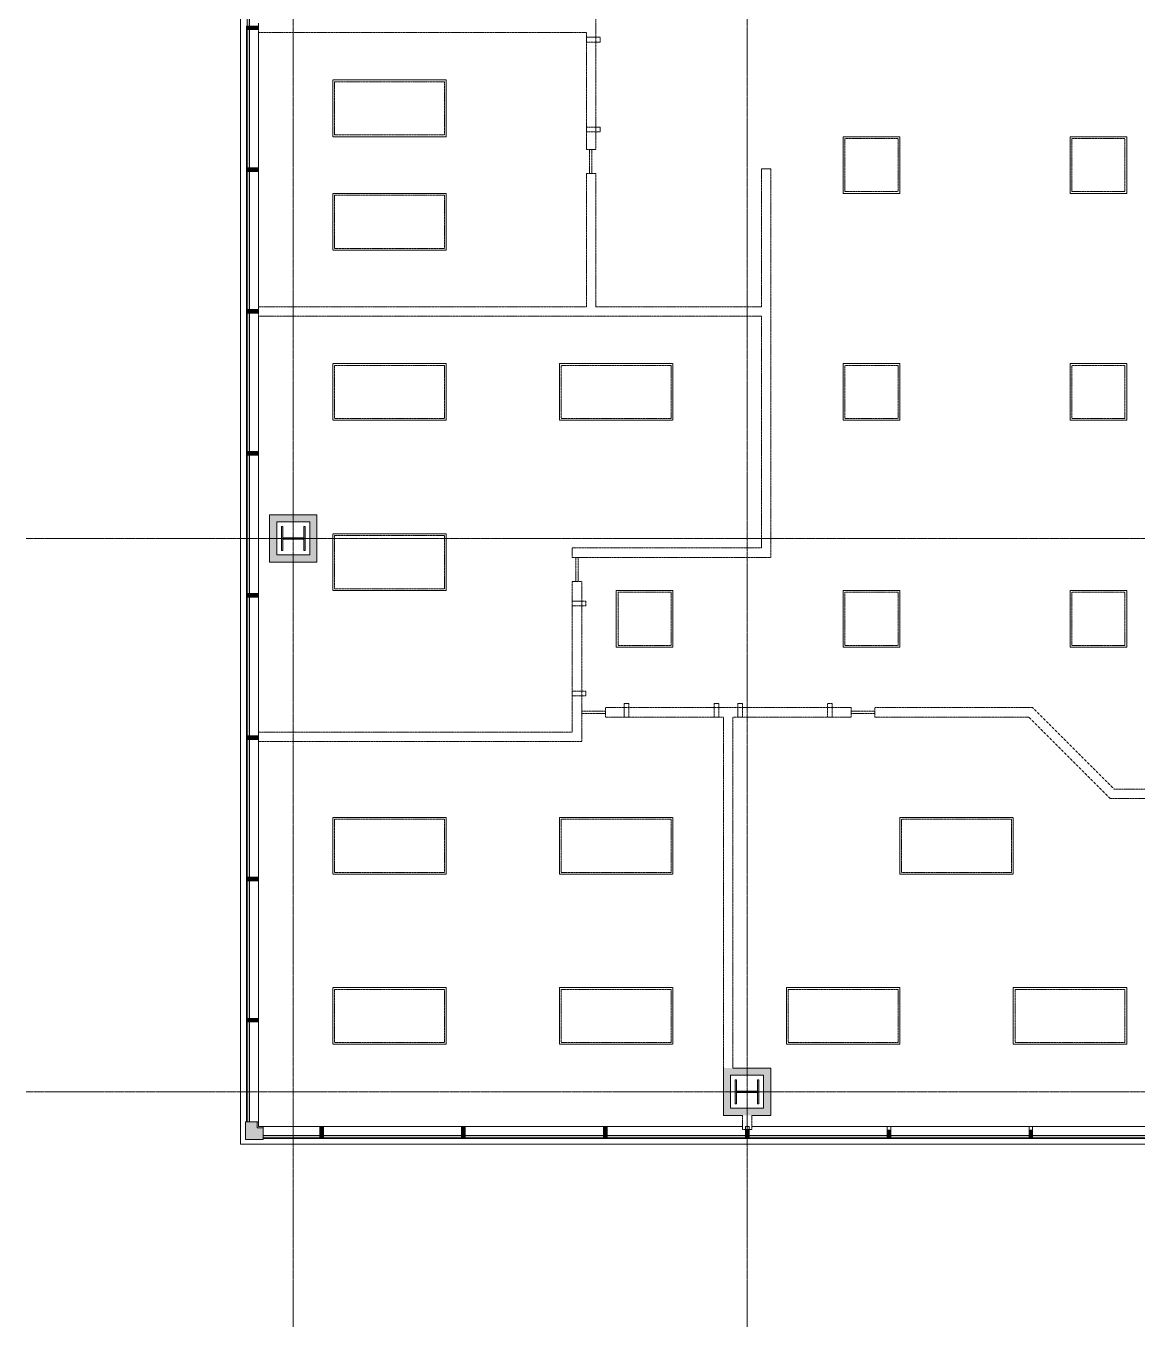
# Model space of a CAD drawing. Header units: inches. Extents: x -1263 to 2214, y -160 to 2229.
# Drawn here: x -1263 to -792, y 640 to 1191 of the extents above; entities that cross this region are included whole.
import ezdxf

# ---------------------------------------------------------------- set-up
doc = ezdxf.new("R2010")
doc.units = ezdxf.units.IN
doc.header["$MEASUREMENT"] = 0
doc.linetypes.add('Demolished', pattern=[0.1875, 0.125, -0.0625])
doc.linetypes.add('Grid Line 1_2_', pattern=[0.875, 0.5, -0.125, 0.125, -0.125])
for name, color, linetype, lineweight in [('A-CLNG', 13, 'Continuous', 13), ('A-DETL-GENF', 92, 'Continuous', 9), ('A-DOOR', 31, 'Demolished', 9), ('A-DOOR-FRAM', 31, 'Demolished', 20), ('A-GLAZ-CURT', 52, 'Demolished', 9), ('A-GLAZ-CWMG', 51, 'Continuous', 13), ('A-WALL', 113, 'Demolished', 9), ('A-WALL-PATT', 111, 'Continuous', 13), ('E-LITE-EQPM', 33, 'Demolished', 9), ('I-WALL', 2, 'Continuous', 13), ('S-COLS', 52, 'Continuous', 13), ('S-GRID', 1, 'Continuous', 9)]:
    doc.layers.add(name, color=color, linetype=linetype, lineweight=lineweight)

# ---------------------------------------------------------------- blocks, each defined once
blk = doc.blocks.new('Single Flush - OTJ_SOLIDFLUSH_ALUM-4837881-6TH FLOOR RCP DEMO')
at = {"layer": 'A-DOOR-FRAM', "color": 250}
for p, q in [((-20, -3.75), (-20, 2)), ((-20, 2), (-18, 2)), ((-18, -3.75), (-18, 2)), ((18.000004, -3.75), (18.000004, 2)), ((18.000004, 2), (20.000004, 2)), ((20.000004, -3.75), (20.000004, 2)), ((-20, -3.75), (-18, -3.75)), ((18.000004, -3.75), (20.000004, -3.75))]:
    blk.add_line(p, q, dxfattribs=at)
blk = doc.blocks.new('Single Flush - OTJ_SOLIDFLUSH_ALUM-4837941-6TH FLOOR RCP DEMO')
at = {"layer": 'A-DOOR-FRAM', "color": 250}
for p, q in [((-20, 3.75), (-20, -2)), ((-20, 3.75), (-18, 3.75)), ((-18, 3.75), (-18, -2)), ((18.000004, 3.75), (18.000004, -2)), ((18.000004, 3.75), (20.000004, 3.75)), ((20.000004, 3.75), (20.000004, -2)), ((-20, -2), (-18, -2)), ((18.000004, -2), (20.000004, -2))]:
    blk.add_line(p, q, dxfattribs=at)
blk = doc.blocks.new('System Panel - Glazed-4866112-6TH FLOOR RCP DEMO')
at = {"layer": 'A-GLAZ-CURT', "color": 250, "lineweight": 20}
for p, q in [((-5, 0.75), (-5, 1.75)), ((-5, 1.75), (5, 1.75)), ((5, 0.75), (-5, 0.75)), ((5, 1.75), (5, 0.75))]:
    blk.add_line(p, q, dxfattribs=at)
blk = doc.blocks.new('System Panel - Glazed-4869387-6TH FLOOR RCP DEMO')
at = {"layer": 'A-GLAZ-CURT', "color": 250, "lineweight": 20}
for p, q in [((-5.125, 0.75), (-5.125, 1.75)), ((-5.125, 1.75), (5.125, 1.75)), ((5.125, 0.75), (-5.125, 0.75)), ((5.125, 1.75), (5.125, 0.75))]:
    blk.add_line(p, q, dxfattribs=at)
blk = doc.blocks.new('HP-Bearing Pile-Column - HP10X57-4885479-6TH FLOOR RCP DEMO')
at = {"layer": 'S-COLS', "lineweight": 9}
blk.add_hatch(color=7, dxfattribs=at).paths.add_polyline_path([(-5.1, -4.435), (-5.1, -5), (5.1, -5), (5.1, -4.435), (0.2825, -4.435), (0.2825, 4.435), (5.1, 4.435), (5.1, 5), (-5.1, 5), (-5.1, 4.435), (-0.2825, 4.435), (-0.2825, -4.435), (-4.4727, -4.435)], flags=0)
at = {"layer": 'S-COLS', "color": 8, "lineweight": 20}
for p, q in [((-5.1, 5), (5.1, 5)), ((-5.1, 4.435), (-5.1, 5)), ((-0.2825, 4.435), (-5.1, 4.435)), ((-0.2825, -4.435), (-0.2825, 4.435)), ((5.1, 4.435), (0.2825, 4.435)), ((0.2825, 4.435), (0.2825, -4.435)), ((5.1, 5), (5.1, 4.435)), ((-5.1, -5), (-5.1, -4.435)), ((-5.1, -4.435), (-0.2825, -4.435)), ((5.1, -5), (-5.1, -5)), ((0.2825, -4.435), (5.1, -4.435)), ((5.1, -4.435), (5.1, -5))]:
    blk.add_line(p, q, dxfattribs=at)
blk = doc.blocks.new('System Panel - Glazed-5268104-6TH FLOOR RCP DEMO')
at = {"layer": 'A-GLAZ-CURT', "linetype": 'Continuous'}
blk.add_hatch(color=7, dxfattribs=at).paths.add_polyline_path([(-29.36, 1.75), (-29.36, 0.75), (29.36, 0.75), (29.36, 1.75), (-24.03, 1.75)], flags=0)
at = {"layer": 'A-GLAZ-CURT', "color": 8, "linetype": 'Continuous', "lineweight": 20}
for p, q in [((-29.36, 0.75), (-29.36, 1.75)), ((-29.36, 1.75), (29.36, 1.75)), ((29.36, 0.75), (-29.36, 0.75)), ((29.36, 1.75), (29.36, 0.75))]:
    blk.add_line(p, q, dxfattribs=at)
blk = doc.blocks.new('System Panel - Glazed-5268264-6TH FLOOR RCP DEMO')
at = {"layer": 'A-GLAZ-CURT', "linetype": 'Continuous'}
blk.add_hatch(color=7, dxfattribs=at).paths.add_polyline_path([(29.22, 1.75), (-29.22, 1.75), (-29.22, 0.75), (29.22, 0.75), (29.22, 1.34)], flags=0)
at = {"layer": 'A-GLAZ-CURT', "color": 8, "linetype": 'Continuous', "lineweight": 20}
for p, q in [((-29.22, 0.75), (-29.22, 1.75)), ((-29.22, 1.75), (29.22, 1.75)), ((29.22, 0.75), (-29.22, 0.75)), ((29.22, 1.75), (29.22, 0.75))]:
    blk.add_line(p, q, dxfattribs=at)
blk = doc.blocks.new('System Panel - Glazed-5268265-6TH FLOOR RCP DEMO')
at = {"layer": 'A-GLAZ-CURT', "linetype": 'Continuous'}
blk.add_hatch(color=7, dxfattribs=at).paths.add_polyline_path([(-29.28, 1.75), (-29.28, 0.75), (29.28, 0.75), (29.28, 1.75), (27.4, 1.75)], flags=0)
at = {"layer": 'A-GLAZ-CURT', "color": 8, "linetype": 'Continuous', "lineweight": 20}
for p, q in [((-29.28, 0.75), (-29.28, 1.75)), ((-29.28, 1.75), (29.28, 1.75)), ((29.28, 0.75), (-29.28, 0.75)), ((29.28, 1.75), (29.28, 0.75))]:
    blk.add_line(p, q, dxfattribs=at)
blk = doc.blocks.new('System Panel - Glazed-5268266-6TH FLOOR RCP DEMO')
at = {"layer": 'A-GLAZ-CURT', "linetype": 'Continuous'}
blk.add_hatch(color=7, dxfattribs=at).paths.add_polyline_path([(29.28, 1.75), (-29.28, 1.75), (-29.28, 0.75), (29.28, 0.75), (29.28, 1.34)], flags=0)
at = {"layer": 'A-GLAZ-CURT', "color": 8, "linetype": 'Continuous', "lineweight": 20}
for p, q in [((-29.28, 0.75), (-29.28, 1.75)), ((-29.28, 1.75), (29.28, 1.75)), ((29.28, 0.75), (-29.28, 0.75)), ((29.28, 1.75), (29.28, 0.75))]:
    blk.add_line(p, q, dxfattribs=at)
blk = doc.blocks.new('Rectangular Mullion - 1_5_ x 2_5_ rectangular-5268262-6TH FLOOR RCP DEMO')
at = {"layer": 'A-GLAZ-CWMG', "lineweight": 9}
blk.add_hatch(color=7, dxfattribs=at).paths.add_polyline_path([(-0.75, -2), (-0.75, 1.74), (0.75, 1.74), (0.75, -2)], flags=0)
at = {"layer": 'A-GLAZ-CWMG', "color": 8, "lineweight": 20}
for p, q in [((0.75, 3), (-0.75, 3)), ((-0.75, 3), (-0.75, -2)), ((0.75, -2), (0.75, 3)), ((-0.75, -2), (0.75, -2))]:
    blk.add_line(p, q, dxfattribs=at)
blk = doc.blocks.new('Rectangular Mullion - 1_5_ x 2_5_ rectangular-V2-6TH FLOOR RCP DEMO')
at = {"layer": 'A-GLAZ-CWMG', "lineweight": 9}
for p, q in [((-778.34, 725.26), (-836.9, 725.26)), ((-778.34, 721.51), (-778.34, 725.26)), ((-778.34, 720.26), (-836.9, 720.26)), ((-778.34, 720.26), (-778.34, 720.51))]:
    blk.add_line(p, q, dxfattribs=at)
blk = doc.blocks.new('Rectangular Mullion - 1_5_ x 2_5_ rectangular-4909404-6TH FLOOR RCP DEMO')
at = {"layer": 'A-GLAZ-CWMG', "lineweight": 9}
for p, q in [((-718.28, 725.26), (-776.84, 725.26)), ((-718.28, 720.26), (-776.84, 720.26))]:
    blk.add_line(p, q, dxfattribs=at)
blk = doc.blocks.new('Rectangular Mullion - 1_5_ x 2_5_ rectangular-4909402-6TH FLOOR RCP DEMO')
at = {"layer": 'A-GLAZ-CWMG', "lineweight": 9}
for p, q in [((-898.45, 725.26), (-955.72, 725.26)), ((-898.45, 720.26), (-956.9, 720.26))]:
    blk.add_line(p, q, dxfattribs=at)
blk = doc.blocks.new('System Panel - Glazed-5268218-6TH FLOOR RCP DEMO')
at = {"layer": 'A-GLAZ-CURT', "linetype": 'Continuous'}
blk.add_hatch(color=7, dxfattribs=at).paths.add_polyline_path([(-29.31, 1.75), (-29.31, 0.75), (29.31, 0.75), (29.31, 1.75)], flags=0)
at = {"layer": 'A-GLAZ-CURT', "color": 8, "linetype": 'Continuous', "lineweight": 20}
for p, q in [((-29.31, 0.75), (-29.31, 1.75)), ((-29.31, 1.75), (29.31, 1.75)), ((29.31, 0.75), (-29.31, 0.75)), ((29.31, 1.75), (29.31, 0.75))]:
    blk.add_line(p, q, dxfattribs=at)
blk = doc.blocks.new('System Panel - Glazed-4980337-6TH FLOOR RCP DEMO')
at = {"layer": 'A-GLAZ-CURT', "linetype": 'Continuous'}
blk.add_hatch(color=7, dxfattribs=at).paths.add_polyline_path([(29.25, 1.75), (-29.25, 1.75), (-29.25, 0.75), (29.25, 0.75)], flags=0)
at = {"layer": 'A-GLAZ-CURT', "color": 8, "linetype": 'Continuous', "lineweight": 20}
for p, q in [((-29.25, 0.75), (-29.25, 1.75)), ((-29.25, 1.75), (29.25, 1.75)), ((29.25, 0.75), (-29.25, 0.75)), ((29.25, 1.75), (29.25, 0.75))]:
    blk.add_line(p, q, dxfattribs=at)
blk = doc.blocks.new('System Panel - Glazed-5268219-6TH FLOOR RCP DEMO')
at = {"layer": 'A-GLAZ-CURT', "linetype": 'Continuous'}
blk.add_hatch(color=7, dxfattribs=at).paths.add_polyline_path([(-29.26, 1.75), (-29.26, 0.75), (29.26, 0.75), (29.26, 1.75), (-29.26, 1.75)], flags=0)
at = {"layer": 'A-GLAZ-CURT', "color": 8, "linetype": 'Continuous', "lineweight": 20}
for p, q in [((-29.26, 0.75), (-29.26, 1.75)), ((-29.26, 1.75), (29.26, 1.75)), ((29.26, 0.75), (-29.26, 0.75)), ((29.26, 1.75), (29.26, 0.75))]:
    blk.add_line(p, q, dxfattribs=at)
blk = doc.blocks.new('Rectangular Mullion - 1_5_ x 2_5_ rectangular-4980335-6TH FLOOR RCP DEMO')
at = {"layer": 'A-GLAZ-CWMG', "lineweight": 9}
blk.add_hatch(color=7, dxfattribs=at).paths.add_polyline_path([(0.75, -1.75), (0.75, -2), (-0.75, -2), (-0.75, 3), (0.75, 3), (0.75, -0.75)], flags=0)
at = {"layer": 'A-GLAZ-CWMG', "color": 8, "lineweight": 20}
for p, q in [((0.75, 3), (-0.75, 3)), ((-0.75, 3), (-0.75, -2)), ((0.75, -2), (0.75, 3)), ((-0.75, -2), (0.75, -2))]:
    blk.add_line(p, q, dxfattribs=at)
blk = doc.blocks.new('Rectangular Mullion - 1_5_ x 2_5_ rectangular-V30-6TH FLOOR RCP DEMO')
at = {"layer": 'A-GLAZ-CWMG', "lineweight": 9}
for p, q in [((-1169.52, 1130.88), (-1169.52, 1189.38)), ((-1164.52, 1130.88), (-1164.52, 1188.1))]:
    blk.add_line(p, q, dxfattribs=at)
blk = doc.blocks.new('Rectangular Mullion - 1_5_ x 2_5_ rectangular-V31-6TH FLOOR RCP DEMO')
at = {"layer": 'A-GLAZ-CWMG', "lineweight": 9}
for p, q in [((-1169.52, 1070.88), (-1169.52, 1129.38)), ((-1164.52, 1072.1), (-1164.52, 1129.38))]:
    blk.add_line(p, q, dxfattribs=at)
blk = doc.blocks.new('Rectangular Mullion - 1_5_ x 2_5_ rectangular-V32-6TH FLOOR RCP DEMO')
at = {"layer": 'A-GLAZ-CWMG', "lineweight": 9}
for p, q in [((-1169.52, 950.76), (-1169.52, 1009.38)), ((-1164.52, 950.76), (-1164.52, 1009.38))]:
    blk.add_line(p, q, dxfattribs=at)
blk = doc.blocks.new('Rectangular Mullion - 1_5_ x 2_5_ rectangular-V33-6TH FLOOR RCP DEMO')
at = {"layer": 'A-GLAZ-CWMG', "lineweight": 9}
for p, q in [((-1169.52, 890.54), (-1169.52, 949.26)), ((-1164.52, 892.11), (-1164.52, 949.26))]:
    blk.add_line(p, q, dxfattribs=at)
blk = doc.blocks.new('Rectangular Mullion - 1_5_ x 2_5_ rectangular-5268110-6TH FLOOR RCP DEMO')
at = {"layer": 'A-GLAZ-CWMG', "lineweight": 9}
blk.add_hatch(color=7, dxfattribs=at).paths.add_polyline_path([(0, -0.75), (0, 3), (-1.5, 3), (-1.5, -2), (0, -2), (0, -1.75)], flags=0)
at = {"layer": 'A-GLAZ-CWMG', "color": 8, "lineweight": 20}
for p, q in [((-1.5, 3), (0, 3)), ((-1.5, -2), (-1.5, 3)), ((0, 3), (0, -2)), ((0, -2), (-1.5, -2))]:
    blk.add_line(p, q, dxfattribs=at)
blk = doc.blocks.new('L Corner Mullion - 5_ x 5_ Corner-4985457-6TH FLOOR RCP DEMO')
at = {"layer": 'A-GLAZ-CWMG', "lineweight": 9}
blk.add_hatch(color=7, dxfattribs=at).paths.add_polyline_path([(2.5, 5), (-2.5, 5), (-2.5, 2.5), (-5, 2.5), (-5, -2.5), (2.5, -2.5), (2.5, 2.22)], flags=0)
at = {"layer": 'A-GLAZ-CWMG', "color": 8, "lineweight": 20}
for p, q in [((-5, -2.5), (-5, 2.5)), ((-5, 2.5), (-2.5, 2.5)), ((-2.5, 5), (2.5, 5)), ((-2.5, 2.5), (-2.5, 5)), ((2.5, 5), (2.5, -2.5)), ((2.5, -2.5), (-5, -2.5))]:
    blk.add_line(p, q, dxfattribs=at)
blk = doc.blocks.new('Rectangular Mullion - 1_5_ x 2_5_ rectangular-4988322-6TH FLOOR RCP DEMO')
at = {"layer": 'A-GLAZ-CWMG', "lineweight": 9}
for p, q in [((-959.72, 725.26), (-1016.99, 725.26)), ((-958.4, 720.26), (-1016.99, 720.26))]:
    blk.add_line(p, q, dxfattribs=at)
blk = doc.blocks.new('Rectangular Mullion - 1_5_ x 2_5_ rectangular-V34-6TH FLOOR RCP DEMO')
at = {"layer": 'A-GLAZ-CWMG', "lineweight": 9}
for p, q in [((-1077.01, 2140.33), (-1018.49, 2140.33)), ((-1077.01, 2135.33), (-1018.49, 2135.33))]:
    blk.add_line(p, q, dxfattribs=at)
blk = doc.blocks.new('Rectangular Mullion - 1_5_ x 2_5_ rectangular-V35-6TH FLOOR RCP DEMO')
at = {"layer": 'A-GLAZ-CWMG', "lineweight": 9}
for p, q in [((-1162.52, 725.26), (-1162.52, 724.76)), ((-1138.52, 725.26), (-1162.52, 725.26)), ((-1138.52, 720.26), (-1162.52, 720.26))]:
    blk.add_line(p, q, dxfattribs=at)
blk = doc.blocks.new('System Panel - Glazed-4988326-6TH FLOOR RCP DEMO')
at = {"layer": 'A-GLAZ-CURT', "linetype": 'Continuous'}
blk.add_hatch(color=7, dxfattribs=at).paths.add_polyline_path([(29.29, 1.75), (-29.29, 1.75), (-29.29, 0.75), (29.29, 0.75), (29.29, 1.34)], flags=0)
at = {"layer": 'A-GLAZ-CURT', "color": 8, "linetype": 'Continuous', "lineweight": 20}
for p, q in [((-29.29, 0.75), (-29.29, 1.75)), ((-29.29, 1.75), (29.29, 1.75)), ((29.29, 0.75), (-29.29, 0.75)), ((29.29, 1.75), (29.29, 0.75))]:
    blk.add_line(p, q, dxfattribs=at)
blk = doc.blocks.new('System Panel - Glazed-4985347-6TH FLOOR RCP DEMO')
at = {"layer": 'A-GLAZ-CURT', "linetype": 'Continuous'}
blk.add_hatch(color=7, dxfattribs=at).paths.add_polyline_path([(-29.26, 1.75), (-29.26, 0.75), (29.26, 0.75), (29.26, 1.75), (-29.26, 1.75)], flags=0)
at = {"layer": 'A-GLAZ-CURT', "color": 8, "linetype": 'Continuous', "lineweight": 20}
for p, q in [((-29.26, 0.75), (-29.26, 1.75)), ((-29.26, 1.75), (29.26, 1.75)), ((29.26, 0.75), (-29.26, 0.75)), ((29.26, 1.75), (29.26, 0.75))]:
    blk.add_line(p, q, dxfattribs=at)
blk = doc.blocks.new('System Panel - Glazed-4985348-6TH FLOOR RCP DEMO')
at = {"layer": 'A-GLAZ-CURT', "linetype": 'Continuous'}
blk.add_hatch(color=7, dxfattribs=at).paths.add_polyline_path([(-12, 1.75), (-12, 0.75), (12, 0.75), (12, 1.75)], flags=0)
at = {"layer": 'A-GLAZ-CURT', "color": 8, "linetype": 'Continuous', "lineweight": 20}
for p, q in [((-12, 0.75), (-12, 1.75)), ((-12, 1.75), (12, 1.75)), ((12, 0.75), (-12, 0.75)), ((12, 1.75), (12, 0.75))]:
    blk.add_line(p, q, dxfattribs=at)
blk = doc.blocks.new('Rectangular Mullion - 1_5_ x 2_5_ rectangular-4985341-6TH FLOOR RCP DEMO')
at = {"layer": 'A-GLAZ-CWMG', "lineweight": 9}
blk.add_hatch(color=7, dxfattribs=at).paths.add_polyline_path([(0.75, -2), (-0.75, -2), (-0.75, 3), (0.75, 3), (0.75, -1.75)], flags=0)
at = {"layer": 'A-GLAZ-CWMG', "color": 8, "lineweight": 20}
for p, q in [((0.75, 3), (-0.75, 3)), ((-0.75, 3), (-0.75, -2)), ((0.75, -2), (0.75, 3)), ((-0.75, -2), (0.75, -2))]:
    blk.add_line(p, q, dxfattribs=at)
blk = doc.blocks.new('Rectangular Mullion - 1_5_ x 2_5_ rectangular-V36-6TH FLOOR RCP DEMO')
at = {"layer": 'A-GLAZ-CWMG', "lineweight": 9}
for p, q in [((-1169.52, 727.26), (-1169.52, 769.51)), ((-1164.52, 727.26), (-1164.52, 769.51)), ((-1165.02, 727.26), (-1164.52, 727.26))]:
    blk.add_line(p, q, dxfattribs=at)
blk = doc.blocks.new('Rectangular Mullion - 1_5_ x 2_5_ rectangular-4985378-6TH FLOOR RCP DEMO')
at = {"layer": 'A-GLAZ-CWMG', "lineweight": 9}
for p, q in [((-1169.52, 771.01), (-1169.52, 829.29)), ((-1164.52, 771.01), (-1164.52, 829.29))]:
    blk.add_line(p, q, dxfattribs=at)
blk = doc.blocks.new('Rectangular Mullion - 1_5_ x 2_5_ rectangular-4985379-6TH FLOOR RCP DEMO')
at = {"layer": 'A-GLAZ-CWMG', "lineweight": 9}
for p, q in [((-1169.52, 830.79), (-1169.52, 889.04)), ((-1164.52, 830.79), (-1164.52, 888.11))]:
    blk.add_line(p, q, dxfattribs=at)
blk = doc.blocks.new('System Panel - Glazed-4985460-6TH FLOOR RCP DEMO')
at = {"layer": 'A-GLAZ-CURT', "linetype": 'Continuous'}
blk.add_hatch(color=7, dxfattribs=at).paths.add_polyline_path([(-21.125, 0.75), (21.125, 0.75), (21.125, 1.75), (-21.125, 1.75)], flags=0)
at = {"layer": 'A-GLAZ-CURT', "color": 8, "linetype": 'Continuous', "lineweight": 20}
for p, q in [((-21.125, 0.75), (-21.125, 1.75)), ((-21.125, 1.75), (21.125, 1.75)), ((21.125, 0.75), (-21.125, 0.75)), ((21.125, 1.75), (21.125, 0.75))]:
    blk.add_line(p, q, dxfattribs=at)
blk = doc.blocks.new('System Panel - Glazed-4985461-6TH FLOOR RCP DEMO')
at = {"layer": 'A-GLAZ-CURT', "linetype": 'Continuous'}
blk.add_hatch(color=7, dxfattribs=at).paths.add_polyline_path([(-29.14, 1.75), (-29.14, 0.75), (29.14, 0.75), (29.14, 1.75)], flags=0)
at = {"layer": 'A-GLAZ-CURT', "color": 8, "linetype": 'Continuous', "lineweight": 20}
for p, q in [((-29.14, 0.75), (-29.14, 1.75)), ((-29.14, 1.75), (29.14, 1.75)), ((29.14, 0.75), (-29.14, 0.75)), ((29.14, 1.75), (29.14, 0.75))]:
    blk.add_line(p, q, dxfattribs=at)
blk = doc.blocks.new('System Panel - Glazed-4985462-6TH FLOOR RCP DEMO')
at = {"layer": 'A-GLAZ-CURT', "linetype": 'Continuous'}
blk.add_hatch(color=7, dxfattribs=at).paths.add_polyline_path([(-29.125, 0.75), (29.125, 0.75), (29.125, 1.75), (-29.125, 1.75)], flags=0)
at = {"layer": 'A-GLAZ-CURT', "color": 8, "linetype": 'Continuous', "lineweight": 20}
for p, q in [((-29.125, 0.75), (-29.125, 1.75)), ((-29.125, 1.75), (29.125, 1.75)), ((29.125, 0.75), (-29.125, 0.75)), ((29.125, 1.75), (29.125, 0.75))]:
    blk.add_line(p, q, dxfattribs=at)
blk = doc.blocks.new('FAR22_CH - FAR24_CH-5125636-6TH FLOOR RCP DEMO')
at = {"layer": 'A-DETL-GENF', "color": 7, "linetype": 'Demolished'}
for p, q in [((0, 0), (48, 0)), ((0, -24), (0, 0)), ((0.75, -0.75), (0.75, -23.25)), ((47.25, -0.75), (0.75, -0.75)), ((47.25, -23.25), (47.25, -0.75)), ((48, 0), (48, -24)), ((48, -24), (0, -24)), ((0.75, -23.25), (47.25, -23.25))]:
    blk.add_line(p, q, dxfattribs=at)
blk = doc.blocks.new('FAR22_CH - FAR22_CH-4992025-6TH FLOOR RCP DEMO')
at = {"layer": 'A-DETL-GENF', "color": 7, "linetype": 'Demolished'}
for p, q in [((0, 0), (24, 0)), ((0, -24), (0, 0)), ((0.75, -0.75), (0.75, -23.25)), ((23.25, -0.75), (0.75, -0.75)), ((23.25, -23.25), (23.25, -0.75)), ((24, 0), (24, -24)), ((24, -24), (0, -24)), ((0.75, -23.25), (23.25, -23.25))]:
    blk.add_line(p, q, dxfattribs=at)

msp = doc.modelspace()

# ---------------------------------------------------------------- hatches: boundary and pattern name
at = {"layer": 'A-WALL-PATT', "lineweight": 9}
for points in [[(-1156.74, 964.1), (-1156.74, 984.1), (-1159.74, 984.1), (-1159.74, 964.1)], [(-1148.89, 981.1), (-1139.74, 981.1), (-1139.74, 984.1), (-1156.74, 984.1), (-1156.74, 981.1), (-1149.59, 981.1)], [(-1139.74, 964.1), (-1139.74, 981.1), (-1142.74, 981.1), (-1142.74, 964.1), (-1141.25, 964.1)], [(-1156.74, 964.1), (-1142.74, 964.1), (-1142.74, 967.1), (-1156.74, 967.1)], [(-964.72, 730), (-964.72, 750), (-967.72, 750), (-967.72, 730)], [(-947.72, 747), (-947.72, 750), (-964.72, 750), (-964.72, 747), (-950.72, 747)], [(-950.72, 730), (-947.72, 730), (-947.72, 747), (-950.72, 747), (-950.72, 733)], [(-964.72, 730), (-950.72, 730), (-950.72, 733), (-964.72, 733)]]:
    msp.add_hatch(color=7, dxfattribs=at).paths.add_polyline_path(points, flags=0)

# ---------------------------------------------------------------- linework, layer by layer
at = {"layer": 'A-CLNG', "color": 7, "linetype": 'Demolished', "lineweight": 9}
for p, q in [((-1085.07, 1168.06), (-1133.07, 1168.06)), ((-1133.07, 1168.06), (-1133.07, 1144.06)), ((-1085.07, 1144.06), (-1085.07, 1168.06)), ((-1133.07, 1144.06), (-1085.07, 1144.06)), ((-893.07, 1144.06), (-917.07, 1144.06)), ((-917.07, 1144.06), (-917.07, 1120.06)), ((-893.07, 1120.06), (-893.07, 1144.06)), ((-797.07, 1144.06), (-821.07, 1144.06)), ((-821.07, 1144.06), (-821.07, 1120.06)), ((-797.07, 1120.06), (-797.07, 1144.06)), ((-1085.07, 1120.06), (-1133.07, 1120.06)), ((-1133.07, 1120.06), (-1133.07, 1096.06)), ((-1085.07, 1096.06), (-1085.07, 1120.06)), ((-917.07, 1120.06), (-893.07, 1120.06)), ((-821.07, 1120.06), (-797.07, 1120.06)), ((-1133.07, 1096.06), (-1085.07, 1096.06)), ((-1085.07, 1048.06), (-1133.07, 1048.06)), ((-1133.07, 1048.06), (-1133.07, 1024.06)), ((-1085.07, 1024.06), (-1085.07, 1048.06)), ((-989.07, 1048.06), (-1037.07, 1048.06)), ((-1037.07, 1048.06), (-1037.07, 1024.06)), ((-989.07, 1024.06), (-989.07, 1048.06)), ((-893.07, 1048.06), (-917.07, 1048.06)), ((-917.07, 1048.06), (-917.07, 1024.06)), ((-893.07, 1024.06), (-893.07, 1048.06)), ((-797.07, 1048.06), (-821.07, 1048.06)), ((-821.07, 1048.06), (-821.07, 1024.06)), ((-797.07, 1024.06), (-797.07, 1048.06)), ((-1133.07, 1024.06), (-1085.07, 1024.06)), ((-1037.07, 1024.06), (-989.07, 1024.06)), ((-917.07, 1024.06), (-893.07, 1024.06)), ((-821.07, 1024.06), (-797.07, 1024.06)), ((-1085.07, 976.06), (-1133.07, 976.06)), ((-1133.07, 976.06), (-1133.07, 952.06)), ((-1085.07, 952.06), (-1085.07, 976.06)), ((-1133.07, 952.06), (-1085.07, 952.06)), ((-989.07, 952.06), (-1013.07, 952.06)), ((-1013.07, 952.06), (-1013.07, 928.06)), ((-989.07, 928.06), (-989.07, 952.06)), ((-893.07, 952.06), (-917.07, 952.06)), ((-917.07, 952.06), (-917.07, 928.06)), ((-893.07, 928.06), (-893.07, 952.06)), ((-797.07, 952.06), (-821.07, 952.06)), ((-821.07, 952.06), (-821.07, 928.06)), ((-797.07, 928.06), (-797.07, 952.06)), ((-1013.07, 928.06), (-989.07, 928.06)), ((-917.07, 928.06), (-893.07, 928.06)), ((-821.07, 928.06), (-797.07, 928.06)), ((-1085.07, 856.06), (-1133.07, 856.06)), ((-1133.07, 856.06), (-1133.07, 832.06)), ((-1085.07, 832.06), (-1085.07, 856.06)), ((-989.07, 856.06), (-1037.07, 856.06)), ((-1037.07, 856.06), (-1037.07, 832.06)), ((-989.07, 832.06), (-989.07, 856.06)), ((-845.07, 856.06), (-893.07, 856.06)), ((-893.07, 856.06), (-893.07, 832.06)), ((-845.07, 832.06), (-845.07, 856.06)), ((-1133.07, 832.06), (-1085.07, 832.06)), ((-1037.07, 832.06), (-989.07, 832.06)), ((-893.07, 832.06), (-845.07, 832.06)), ((-1085.07, 784.06), (-1133.07, 784.06)), ((-1133.07, 784.06), (-1133.07, 760.06)), ((-1085.07, 760.06), (-1085.07, 784.06)), ((-989.07, 784.06), (-1037.07, 784.06)), ((-1037.07, 784.06), (-1037.07, 760.06)), ((-989.07, 760.06), (-989.07, 784.06)), ((-893.07, 784.06), (-941.07, 784.06)), ((-941.07, 784.06), (-941.07, 760.06)), ((-893.07, 760.06), (-893.07, 784.06)), ((-797.07, 784.06), (-845.07, 784.06)), ((-845.07, 784.06), (-845.07, 760.06)), ((-797.07, 760.06), (-797.07, 784.06)), ((-1133.07, 760.06), (-1085.07, 760.06)), ((-1037.07, 760.06), (-989.07, 760.06)), ((-941.07, 760.06), (-893.07, 760.06)), ((-845.07, 760.06), (-797.07, 760.06))]:
    msp.add_line(p, q, dxfattribs=at)
at = {"layer": 'A-WALL', "linetype": 'Continuous'}
for p, q in [((-1172.02, 2142.61), (-1172.02, 717.76)), ((-1164.52, 725.26), (-1164.52, 727.26)), ((-1162.52, 725.26), (-1164.52, 725.26)), ((-1172.02, 717.76), (1417.6, 717.76))]:
    msp.add_line(p, q, dxfattribs=at)
at = {"layer": 'A-WALL', "color": 250, "lineweight": 20}
for p, q in [((-1021.7, 1247.87), (-1021.7, 1186.1)), ((-1164.52, 1188.1), (-1164.52, 1192.1)), ((-1025.7, 1188.1), (-1164.52, 1188.1)), ((-1025.7, 1186.1), (-1025.7, 1188.1)), ((-1021.7, 1186.1), (-1025.7, 1186.1)), ((-1025.7, 1138.68), (-1025.7, 1146.1)), ((-1025.7, 1146.1), (-1021.7, 1146.1)), ((-1021.7, 1146.1), (-1021.7, 1138.68)), ((-1021.7, 1138.68), (-1025.7, 1138.68)), ((-1025.7, 1072.1), (-1025.7, 1128.43)), ((-1025.7, 1128.43), (-1021.7, 1128.43)), ((-1021.7, 1128.43), (-1021.7, 1072.1)), ((-951.66, 1072.1), (-951.66, 1130.43)), ((-951.66, 1130.43), (-947.66, 1130.43)), ((-947.66, 1130.43), (-947.66, 966.07)), ((-1164.52, 1072.1), (-1025.7, 1072.1)), ((-1164.52, 1068.1), (-1164.52, 1072.1)), ((-951.66, 1068.1), (-1164.52, 1068.1)), ((-1021.7, 1072.1), (-951.66, 1072.1)), ((-951.66, 970.07), (-951.66, 1068.1)), ((-1031.67, 970.07), (-951.66, 970.07)), ((-1031.67, 966.07), (-1031.67, 970.07)), ((-947.66, 966.07), (-1031.67, 966.07)), ((-1031.67, 947.53), (-1031.67, 955.82)), ((-1031.67, 955.82), (-1027.67, 955.82)), ((-1027.67, 955.82), (-1027.67, 947.53)), ((-1027.67, 947.53), (-1031.67, 947.53)), ((-1031.67, 892.11), (-1031.67, 907.53)), ((-1031.67, 907.53), (-1027.67, 907.53)), ((-1027.67, 907.53), (-1027.67, 888.11)), ((-1017.67, 898.53), (-1017.67, 902.53)), ((-1017.67, 902.53), (-1009.69, 902.53)), ((-1009.69, 898.53), (-1017.67, 898.53)), ((-1009.69, 902.53), (-1009.69, 898.53)), ((-969.69, 898.53), (-969.69, 902.53)), ((-969.69, 902.53), (-961.69, 902.53)), ((-967.69, 898.53), (-969.69, 898.53)), ((-967.69, 750), (-967.69, 898.53)), ((-961.69, 898.53), (-963.69, 898.53)), ((-963.69, 898.53), (-963.69, 750)), ((-961.69, 902.53), (-961.69, 898.53)), ((-921.69, 898.53), (-921.69, 902.53)), ((-921.69, 902.53), (-913.69, 902.53)), ((-913.69, 898.53), (-921.69, 898.53)), ((-913.69, 902.53), (-913.69, 898.53)), ((-903.69, 898.53), (-903.69, 902.53)), ((-903.69, 902.53), (-836.91, 902.53)), ((-838.56, 898.53), (-903.69, 898.53)), ((-804.08, 864.05), (-838.56, 898.53)), ((-836.91, 902.53), (-802.42, 868.05)), ((-1164.52, 892.11), (-1031.67, 892.11)), ((-1164.52, 888.11), (-1164.52, 892.11)), ((-1027.67, 888.11), (-1164.52, 888.11)), ((-802.42, 868.05), (-719.53, 868.05)), ((-779.55, 864.05), (-804.08, 864.05)), ((-959.72, 724.01), (-959.72, 730)), ((-955.72, 730), (-955.72, 724.01)), ((-955.72, 724.01), (-959.72, 724.01))]:
    msp.add_line(p, q, dxfattribs=at)
at = {"layer": 'A-WALL', "color": 7}
for p, q in [((-1025.7, 1186.1), (-1025.7, 1146.1)), ((-1021.7, 1146.1), (-1021.7, 1186.1)), ((-1031.67, 947.53), (-1031.67, 907.53)), ((-1027.67, 907.53), (-1027.67, 947.53)), ((-969.69, 902.53), (-1009.69, 902.53)), ((-1009.69, 898.53), (-969.69, 898.53)), ((-921.69, 902.53), (-961.69, 902.53)), ((-961.69, 898.53), (-921.69, 898.53))]:
    msp.add_line(p, q, dxfattribs=at)
at = {"layer": 'I-WALL', "color": 8, "lineweight": 20}
for p, q in [((-1159.74, 964.1), (-1159.74, 984.1)), ((-1159.74, 984.1), (-1139.74, 984.1)), ((-1156.74, 981.1), (-1156.74, 967.1)), ((-1142.74, 981.1), (-1156.74, 981.1)), ((-1142.74, 967.1), (-1142.74, 981.1)), ((-1139.74, 984.1), (-1139.74, 964.1)), ((-1139.74, 964.1), (-1159.74, 964.1)), ((-1156.74, 967.1), (-1142.74, 967.1)), ((-967.72, 730), (-967.72, 750)), ((-967.72, 750), (-967.69, 750)), ((-963.69, 750), (-947.72, 750)), ((-947.72, 750), (-947.72, 730)), ((-964.72, 747), (-964.72, 733)), ((-950.72, 747), (-964.72, 747)), ((-950.72, 733), (-950.72, 747)), ((-964.72, 733), (-950.72, 733)), ((-959.72, 730), (-967.72, 730)), ((-947.72, 730), (-955.72, 730))]:
    msp.add_line(p, q, dxfattribs=at)
at = {"layer": 'S-GRID', "linetype": 'Grid Line 1_2_'}
for p, q in [((-1149.74, 640.48), (-1149.74, 2204.87)), ((-957.72, 640.48), (-957.72, 2204.87)), ((-1262.83, 974.1), (1480.44, 974.1)), ((-1262.83, 739.92), (1480.44, 739.92))]:
    msp.add_line(p, q, dxfattribs=at)

# ---------------------------------------------------------------- block references
at = {"layer": 'A-DOOR', "color": 7}
for name, p, rotation in [('Single Flush - OTJ_SOLIDFLUSH_ALUM-4837881-6TH FLOOR RCP DEMO', (-1023.7, 1166.1), 89.99999999999991), ('Single Flush - OTJ_SOLIDFLUSH_ALUM-4837941-6TH FLOOR RCP DEMO', (-1029.67, 927.53), 269.9999999999999), ('Single Flush - OTJ_SOLIDFLUSH_ALUM-4837881-6TH FLOOR RCP DEMO', (-941.69, 900.53), 180)]:
    msp.add_blockref(name, p, dxfattribs=dict(at, rotation=rotation))
msp.add_blockref('Single Flush - OTJ_SOLIDFLUSH_ALUM-4837941-6TH FLOOR RCP DEMO', (-989.69, 900.53), dxfattribs=at)
at = {"layer": 'A-GLAZ-CURT', "linetype": 'Continuous'}
for name, p, rotation in [('System Panel - Glazed-5268219-6TH FLOOR RCP DEMO', (-1167.52, 1220.14), 89.99999999999991), ('System Panel - Glazed-4980337-6TH FLOOR RCP DEMO', (-1167.52, 1160.13), 89.99999999999991), ('System Panel - Glazed-4980337-6TH FLOOR RCP DEMO', (-1167.52, 1100.13), 89.99999999999991), ('System Panel - Glazed-4980337-6TH FLOOR RCP DEMO', (-1167.52, 1040.13), 89.99999999999991), ('System Panel - Glazed-5268218-6TH FLOOR RCP DEMO', (-1167.52, 980.07), 89.99999999999991), ('System Panel - Glazed-5268104-6TH FLOOR RCP DEMO', (-1167.52, 919.9), 89.99999999999991), ('System Panel - Glazed-4985462-6TH FLOOR RCP DEMO', (-1167.52, 859.91), 89.9999999999999), ('System Panel - Glazed-4985461-6TH FLOOR RCP DEMO', (-1167.52, 800.15), 89.9999999999999), ('System Panel - Glazed-4985460-6TH FLOOR RCP DEMO', (-1167.52, 748.39), 89.9999999999999), ('System Panel - Glazed-4985348-6TH FLOOR RCP DEMO', (-1150.52, 722.26), 180), ('System Panel - Glazed-4985347-6TH FLOOR RCP DEMO', (-1107.76, 722.26), 180), ('System Panel - Glazed-4985347-6TH FLOOR RCP DEMO', (-1047.75, 722.26), 180), ('System Panel - Glazed-4988326-6TH FLOOR RCP DEMO', (-987.7, 722.26), 180), ('System Panel - Glazed-5268264-6TH FLOOR RCP DEMO', (-927.68, 722.26), 180), ('System Panel - Glazed-5268265-6TH FLOOR RCP DEMO', (-867.68, 722.26), 180), ('System Panel - Glazed-5268266-6TH FLOOR RCP DEMO', (-807.62, 722.26), 180)]:
    msp.add_blockref(name, p, dxfattribs=dict(at, rotation=rotation))
at = {"layer": 'A-GLAZ-CURT', "color": 7}
for name, p, rotation in [('System Panel - Glazed-4869387-6TH FLOOR RCP DEMO', (-1022.7, 1133.56), 90.00000000000001), ('System Panel - Glazed-4869387-6TH FLOOR RCP DEMO', (-1028.44, 960.95), 90.00000000000001), ('System Panel - Glazed-4866112-6TH FLOOR RCP DEMO', (-1022.67, 901.78), 180), ('System Panel - Glazed-4866112-6TH FLOOR RCP DEMO', (-908.69, 901.78), 180)]:
    msp.add_blockref(name, p, dxfattribs=dict(at, rotation=rotation))
at = {"layer": 'A-GLAZ-CWMG', "lineweight": 9, "extrusion": (0, 0, -1)}
for name, p, rotation in [('Rectangular Mullion - 1_5_ x 2_5_ rectangular-4980335-6TH FLOOR RCP DEMO', (1167.52, 1190.13), 90.00000000000007), ('Rectangular Mullion - 1_5_ x 2_5_ rectangular-4980335-6TH FLOOR RCP DEMO', (1167.52, 1130.13), 90.00000000000007), ('Rectangular Mullion - 1_5_ x 2_5_ rectangular-4980335-6TH FLOOR RCP DEMO', (1167.52, 1070.13), 90.00000000000007), ('Rectangular Mullion - 1_5_ x 2_5_ rectangular-4980335-6TH FLOOR RCP DEMO', (1167.52, 1010.13), 90.00000000000007), ('Rectangular Mullion - 1_5_ x 2_5_ rectangular-4980335-6TH FLOOR RCP DEMO', (1167.52, 950.01), 90.00000000000007), ('Rectangular Mullion - 1_5_ x 2_5_ rectangular-4985341-6TH FLOOR RCP DEMO', (1167.52, 830.04), 90.00000000000011), ('Rectangular Mullion - 1_5_ x 2_5_ rectangular-4985341-6TH FLOOR RCP DEMO', (1167.52, 770.26), 90.00000000000011)]:
    msp.add_blockref(name, p, dxfattribs=dict(at, rotation=rotation))
at = {"layer": 'A-GLAZ-CWMG', "lineweight": 9}
for name, p in [('Rectangular Mullion - 1_5_ x 2_5_ rectangular-V30-6TH FLOOR RCP DEMO', (0, 0)), ('Rectangular Mullion - 1_5_ x 2_5_ rectangular-V31-6TH FLOOR RCP DEMO', (0, 0)), ('Rectangular Mullion - 1_5_ x 2_5_ rectangular-V30-6TH FLOOR RCP DEMO', (0, -120)), ('Rectangular Mullion - 1_5_ x 2_5_ rectangular-V32-6TH FLOOR RCP DEMO', (0, 0)), ('Rectangular Mullion - 1_5_ x 2_5_ rectangular-V33-6TH FLOOR RCP DEMO', (0, 0)), ('Rectangular Mullion - 1_5_ x 2_5_ rectangular-4985379-6TH FLOOR RCP DEMO', (0, 0)), ('Rectangular Mullion - 1_5_ x 2_5_ rectangular-4985378-6TH FLOOR RCP DEMO', (0, 0)), ('Rectangular Mullion - 1_5_ x 2_5_ rectangular-V36-6TH FLOOR RCP DEMO', (0, 0)), ('Rectangular Mullion - 1_5_ x 2_5_ rectangular-V35-6TH FLOOR RCP DEMO', (0, 0)), ('Rectangular Mullion - 1_5_ x 2_5_ rectangular-4988322-6TH FLOOR RCP DEMO', (0, 0)), ('Rectangular Mullion - 1_5_ x 2_5_ rectangular-4909402-6TH FLOOR RCP DEMO', (0, 0)), ('Rectangular Mullion - 1_5_ x 2_5_ rectangular-4909404-6TH FLOOR RCP DEMO', (-120.12, 0)), ('Rectangular Mullion - 1_5_ x 2_5_ rectangular-V2-6TH FLOOR RCP DEMO', (0, 0))]:
    msp.add_blockref(name, p, dxfattribs=at)
for name, p, rotation in [('Rectangular Mullion - 1_5_ x 2_5_ rectangular-5268110-6TH FLOOR RCP DEMO', (-1167.52, 889.04), 269.9999999999999), ('L Corner Mullion - 5_ x 5_ Corner-4985457-6TH FLOOR RCP DEMO', (-1167.52, 722.26), 269.9999999999999), ('Rectangular Mullion - 1_5_ x 2_5_ rectangular-V34-6TH FLOOR RCP DEMO', (-2155.51, 2860.59), 180), ('Rectangular Mullion - 1_5_ x 2_5_ rectangular-V34-6TH FLOOR RCP DEMO', (-2095.5, 2860.59), 180)]:
    msp.add_blockref(name, p, dxfattribs=dict(at, rotation=rotation))
at = {"layer": 'A-GLAZ-CWMG', "lineweight": 9, "extrusion": (0, 0, -1)}
for name, p in [('Rectangular Mullion - 1_5_ x 2_5_ rectangular-4985341-6TH FLOOR RCP DEMO', (1137.77, 722.26)), ('Rectangular Mullion - 1_5_ x 2_5_ rectangular-4985341-6TH FLOOR RCP DEMO', (1077.76, 722.26)), ('Rectangular Mullion - 1_5_ x 2_5_ rectangular-4985341-6TH FLOOR RCP DEMO', (1017.74, 722.26)), ('Rectangular Mullion - 1_5_ x 2_5_ rectangular-5268262-6TH FLOOR RCP DEMO', (957.65, 722.26)), ('Rectangular Mullion - 1_5_ x 2_5_ rectangular-5268262-6TH FLOOR RCP DEMO', (897.7, 722.26)), ('Rectangular Mullion - 1_5_ x 2_5_ rectangular-5268262-6TH FLOOR RCP DEMO', (837.65, 722.26))]:
    msp.add_blockref(name, p, dxfattribs=at)
at = {"layer": 'E-LITE-EQPM', "color": 7}
for name, p in [('FAR22_CH - FAR24_CH-5125636-6TH FLOOR RCP DEMO', (-1133.07, 1168.06)), ('FAR22_CH - FAR22_CH-4992025-6TH FLOOR RCP DEMO', (-917.07, 1144.06)), ('FAR22_CH - FAR22_CH-4992025-6TH FLOOR RCP DEMO', (-821.07, 1144.06)), ('FAR22_CH - FAR24_CH-5125636-6TH FLOOR RCP DEMO', (-1133.07, 1120.06)), ('FAR22_CH - FAR24_CH-5125636-6TH FLOOR RCP DEMO', (-1133.07, 1048.06)), ('FAR22_CH - FAR24_CH-5125636-6TH FLOOR RCP DEMO', (-1037.07, 1048.06)), ('FAR22_CH - FAR22_CH-4992025-6TH FLOOR RCP DEMO', (-917.07, 1048.06)), ('FAR22_CH - FAR22_CH-4992025-6TH FLOOR RCP DEMO', (-821.07, 1048.06)), ('FAR22_CH - FAR24_CH-5125636-6TH FLOOR RCP DEMO', (-1133.07, 976.06)), ('FAR22_CH - FAR22_CH-4992025-6TH FLOOR RCP DEMO', (-1013.07, 952.06)), ('FAR22_CH - FAR22_CH-4992025-6TH FLOOR RCP DEMO', (-917.07, 952.06)), ('FAR22_CH - FAR22_CH-4992025-6TH FLOOR RCP DEMO', (-821.07, 952.06)), ('FAR22_CH - FAR24_CH-5125636-6TH FLOOR RCP DEMO', (-1133.07, 856.06)), ('FAR22_CH - FAR24_CH-5125636-6TH FLOOR RCP DEMO', (-1037.07, 856.06)), ('FAR22_CH - FAR24_CH-5125636-6TH FLOOR RCP DEMO', (-893.07, 856.06)), ('FAR22_CH - FAR24_CH-5125636-6TH FLOOR RCP DEMO', (-1133.07, 784.06)), ('FAR22_CH - FAR24_CH-5125636-6TH FLOOR RCP DEMO', (-1037.07, 784.06)), ('FAR22_CH - FAR24_CH-5125636-6TH FLOOR RCP DEMO', (-941.07, 784.06)), ('FAR22_CH - FAR24_CH-5125636-6TH FLOOR RCP DEMO', (-845.07, 784.06))]:
    msp.add_blockref(name, p, dxfattribs=at)
at = {"layer": 'S-COLS', "lineweight": 9, "rotation": 89.99999999999991}
for p in [(-1149.74, 974.1), (-957.72, 739.92)]:
    msp.add_blockref('HP-Bearing Pile-Column - HP10X57-4885479-6TH FLOOR RCP DEMO', p, dxfattribs=at)

doc.saveas('drawing.dxf')
